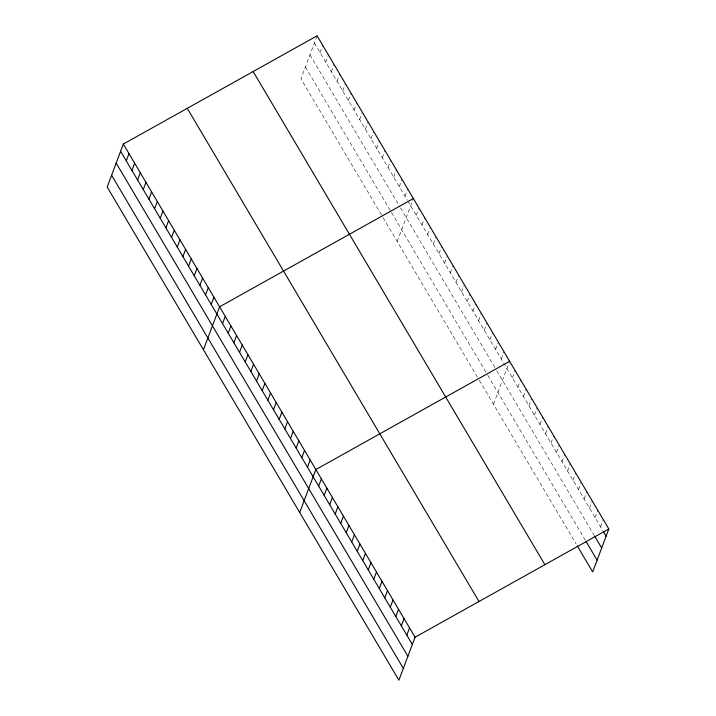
<?xml version="1.0" encoding="UTF-8"?>
<svg xmlns="http://www.w3.org/2000/svg" width="716" height="716" viewBox="0 0 716 716"><rect width="100%" height="100%" fill="white"/><g stroke="black" fill="none" stroke-linecap="round" stroke-linejoin="round"><path stroke-width="0.54" stroke-dasharray="3.58 2.69" d="M317.099 35.8L300.944 78.778L382.496 216.635M320.043 52.608L322.764 45.377M325.708 62.176L328.429 54.944M331.374 71.752L334.086 64.521M337.03 81.329L339.751 74.097M342.695 90.896L345.416 83.665M348.361 100.473L351.082 93.241M354.026 110.04L356.738 102.809M359.683 119.617L362.403 112.385M365.348 129.193L368.069 121.962M371.013 138.761L373.734 131.529M376.679 148.337L379.39 141.106M382.335 157.914L385.056 150.682M388 167.481L390.721 160.25M393.666 177.058L396.387 169.826M399.331 186.634L402.043 179.403M404.988 196.202L407.708 188.97M397.219 241.525L412.98 199.576M416.318 215.346L419.03 208.114M421.975 224.922L424.695 217.691M427.64 234.499L430.361 227.267M433.305 244.066L436.026 236.835M438.971 253.643L441.683 246.411M444.627 263.22L447.348 255.988M450.292 272.787L453.013 265.555M455.958 282.364L458.679 275.132M461.623 291.94L464.335 284.708M467.28 301.508L470 294.276M472.945 311.084L475.666 303.853M478.61 320.652L481.322 313.42M484.267 330.228L486.987 322.997M489.932 339.805L492.653 332.573M495.597 349.372L498.318 342.141M501.263 358.949L503.975 351.717M493.485 404.263L509.64 361.294M512.432 377.842L515.153 370.602M517.945 387.15L520.657 379.919M523.45 396.467L526.17 389.236M528.963 405.784L531.684 398.552M534.476 415.101L537.197 407.869M539.989 424.418L542.701 417.186M545.494 433.726L548.214 426.494M551.007 443.043L553.728 435.811M556.52 452.36L559.232 445.128M562.024 461.677L564.745 454.445M567.537 470.994L570.258 463.762M573.051 480.311L575.762 473.079M578.555 489.619L581.276 482.387M584.068 498.936L586.789 491.704M589.581 508.253L592.293 501.021M595.086 517.57L597.806 510.338M600.599 526.887L603.32 519.655M314.387 43.032L407.252 200.032M407.825 200.99L602.8 530.61M309.947 54.828L399.993 207.04M400.557 207.998L496.26 369.787M496.823 370.745L593.958 534.95M305.383 66.982L390.327 210.576M391.455 212.491L486.594 373.322M487.73 375.238L585.536 540.589M383.06 217.592L478.762 379.373M479.326 380.33L576.147 543.999"/><path stroke-width="1.07" d="M123.322 144.059L107.176 187.028L398.901 680.2L415.056 637.222L608.824 528.972L317.099 35.8L123.322 144.059L415.056 637.222M126.267 160.858L128.987 153.627M131.932 170.435L134.653 163.203M137.597 180.011L140.318 172.78M143.263 189.579L145.975 182.347M148.919 199.155L151.64 191.924M154.584 208.732L157.305 201.491M160.25 218.299L162.971 211.068M165.915 227.876L168.627 220.644M171.571 237.444L174.292 230.212M177.237 247.02L179.958 239.788M182.902 256.596L185.614 249.365M188.559 266.164L191.279 258.932M194.224 275.741L196.945 268.509M199.889 285.317L202.61 278.085M205.555 294.885L208.267 287.653M211.211 304.461L213.932 297.23M203.442 349.775L219.597 306.797L413.374 198.547M222.542 323.605L225.263 316.374M228.207 333.182L230.919 325.95M233.864 342.749L236.584 335.518M239.529 352.326L242.25 345.094M245.194 361.902L247.906 354.671M250.851 371.47L253.571 364.238M256.516 381.046L259.237 373.815M262.181 390.623L264.902 383.391M267.847 400.19L270.559 392.959M273.503 409.767L276.224 402.535M279.168 419.343L281.889 412.112M284.834 428.911L287.555 421.679M290.499 438.487L293.211 431.256M296.155 448.055L298.876 440.823M301.821 457.631L304.542 450.4M307.486 467.208L310.198 459.976M299.709 512.522L315.863 469.544L509.64 361.294M318.656 486.092L321.377 478.861M324.169 495.409L326.89 488.178M329.682 504.726L332.394 497.495M335.186 514.043L337.907 506.812M340.7 523.351L343.42 516.12M346.213 532.668L348.925 525.437M351.717 541.985L354.438 534.754M357.23 551.302L359.951 544.071M362.744 560.619L365.455 553.387M368.248 569.936L370.969 562.704M373.761 579.244L376.482 572.012M379.274 588.561L381.986 581.329M384.778 597.878L387.499 590.646M390.292 607.195L393.012 599.963M395.805 616.512L398.526 609.28M401.318 625.829L404.03 618.597M406.822 635.137L409.543 627.905M608.824 528.972L592.678 571.941L577.248 545.861M603.355 531.54L606.112 536.203M594.513 535.881L601.673 547.991M586.091 541.52L597.108 560.145M253.151 71.528L544.885 564.691M187.27 108.331L478.995 601.503M120.61 151.291L412.335 644.454M116.171 163.087L407.896 656.25M111.607 175.241L403.332 668.404"/></g></svg>
